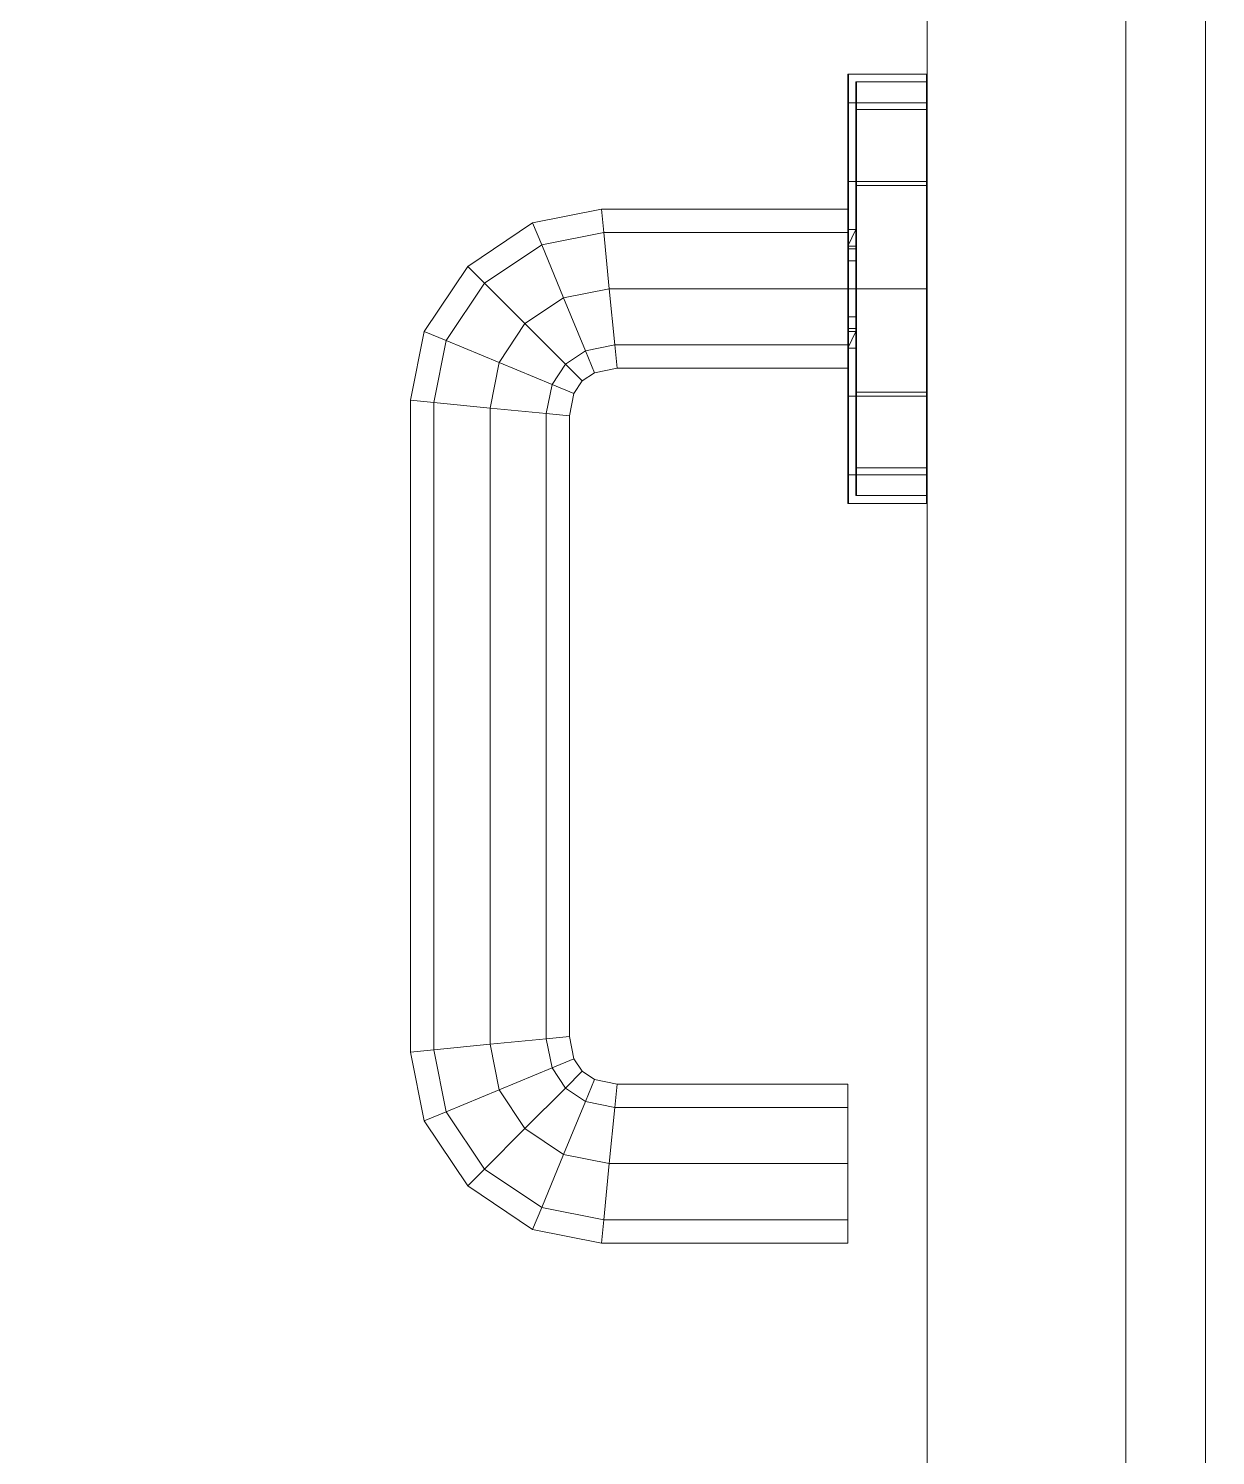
# Model space of a CAD drawing. Header units: metres. Extents: x 9 to 21.7, y 11.5 to 19.
# Drawn here: x 18.7931 to 18.9425, y 15.7494 to 15.9288 of the extents above; entities that cross this region are included whole.
import ezdxf

# ---------------------------------------------------------------- set-up
doc = ezdxf.new("R2010")
doc.units = ezdxf.units.M
doc.header["$MEASUREMENT"] = 0
doc.layers.add('Decken Roh', color=7, linetype='Continuous')
doc.layers.add('Wand Aussen', color=7, linetype='Continuous')

# ---------------------------------------------------------------- blocks, each defined once
blk = doc.blocks.new('Tür_952AFB1B-6518-3741-A8D3-DD4CF3D30BD1')
at = {"layer": 'Wand Aussen', "color": 254, "lineweight": 0, "true_color": 0xe6e6e6}
mesh = blk.add_polyface(dxfattribs=at)
corners = [(18.9312, 15.04111), (18.9412, 15.04111), (18.9412, 15.04111, 2.06), (18.9312, 15.04111, 2.06), (18.9412, 16.02611, 2.06), (18.9312, 16.02611, 2.06), (18.9412, 16.02611), (18.9312, 16.02611), (18.9412, 15.97611), (18.9312, 15.97611), (18.9412, 15.97611, 2.01), (18.9312, 15.97611, 2.01), (18.9412, 15.09111, 2.01), (18.9312, 15.09111, 2.01), (18.9412, 15.09111), (18.9312, 15.09111)]
mesh.append_faces([[corners[k] for k in face] for face in [(0, 1, 2, 3), (3, 2, 4, 5), (5, 4, 6, 7), (7, 6, 8, 9), (9, 8, 10, 11), (11, 10, 12, 13), (13, 12, 14, 15), (15, 14, 1, 0)]], dxfattribs={"color": 254})
mesh.append_faces([[corners[k] for k in face] for face in [(0, 13, 15)]], dxfattribs={"vtx0": -1, "color": 254})
mesh.append_faces([[corners[k] for k in face] for face in [(3, 13, 0), (1, 12, 2), (2, 12, 4)]], dxfattribs={"vtx0": -1, "vtx1": -1, "color": 254})
mesh.append_faces([[corners[k] for k in face] for face in [(5, 9, 11), (5, 11, 13), (10, 6, 4)]], dxfattribs={"vtx0": -1, "vtx2": -1, "color": 254})
mesh.append_faces([[corners[k] for k in face] for face in [(3, 5, 13), (12, 10, 4)]], dxfattribs={"vtx1": -1, "vtx2": -1, "color": 254})
mesh.append_faces([[corners[k] for k in face] for face in [(5, 7, 9), (10, 8, 6), (1, 14, 12)]], dxfattribs={"vtx2": -1, "color": 254})
mesh = blk.add_polyface(dxfattribs=at)
corners = [(18.6812, 15.09111), (18.9062, 15.09111), (18.9062, 15.09111, 2.01), (18.6812, 15.09111, 2.01), (18.9062, 15.97611, 2.01), (18.6812, 15.97611, 2.01), (18.9062, 15.97611), (18.6812, 15.97611), (18.9062, 15.93611), (18.6812, 15.93611), (18.9062, 15.93611, 1.97), (18.6812, 15.93611, 1.97), (18.9062, 15.53351, 1.97), (18.6812, 15.53351, 1.97), (18.9062, 15.44351, 1.97), (18.6812, 15.44351, 1.97), (18.9062, 15.13111, 1.97), (18.6812, 15.13111, 1.97), (18.9062, 15.13111), (18.6812, 15.13111)]
mesh.append_faces([[corners[k] for k in face] for face in [(0, 1, 2, 3), (3, 2, 4, 5), (5, 4, 6, 7), (7, 6, 8, 9), (9, 8, 10, 11), (11, 10, 12, 13), (13, 12, 14, 15), (15, 14, 16, 17), (17, 16, 18, 19), (19, 18, 1, 0)]], dxfattribs={"color": 254})
mesh.append_faces([[corners[k] for k in face] for face in [(0, 17, 19)]], dxfattribs={"vtx0": -1, "color": 254})
mesh.append_faces([[corners[k] for k in face] for face in [(3, 17, 0), (1, 16, 2), (2, 16, 4)]], dxfattribs={"vtx0": -1, "vtx1": -1, "color": 254})
mesh.append_faces([[corners[k] for k in face] for face in [(5, 11, 17), (16, 10, 4)]], dxfattribs={"vtx0": -1, "vtx1": -1, "vtx2": -1, "color": 254})
mesh.append_faces([[corners[k] for k in face] for face in [(5, 9, 11), (10, 6, 4)]], dxfattribs={"vtx0": -1, "vtx2": -1, "color": 254})
mesh.append_faces([[corners[k] for k in face] for face in [(3, 5, 17)]], dxfattribs={"vtx1": -1, "vtx2": -1, "color": 254})
mesh.append_faces([[corners[k] for k in face] for face in [(5, 7, 9), (10, 8, 6), (1, 18, 16)]], dxfattribs={"vtx2": -1, "color": 254})
mesh = blk.add_polyface(dxfattribs=at)
corners = [(18.9062, 15.09111), (18.9412, 15.09111), (18.9412, 15.09111, 2.01), (18.9062, 15.09111, 2.01), (18.9412, 15.97611, 2.01), (18.9062, 15.97611, 2.01), (18.9412, 15.97611), (18.9062, 15.97611), (18.9412, 15.95611), (18.9062, 15.95611), (18.9412, 15.95611, 1.99), (18.9062, 15.95611, 1.99), (18.9412, 15.51351, 1.99), (18.9062, 15.51351, 1.99), (18.9412, 15.46351, 1.99), (18.9062, 15.46351, 1.99), (18.9412, 15.11111, 1.99), (18.9062, 15.11111, 1.99), (18.9412, 15.11111), (18.9062, 15.11111)]
mesh.append_faces([[corners[k] for k in face] for face in [(0, 1, 2, 3), (3, 2, 4, 5), (5, 4, 6, 7), (7, 6, 8, 9), (9, 8, 10, 11), (11, 10, 12, 13), (13, 12, 14, 15), (15, 14, 16, 17), (17, 16, 18, 19), (19, 18, 1, 0)]], dxfattribs={"color": 254})
mesh.append_faces([[corners[k] for k in face] for face in [(0, 17, 19)]], dxfattribs={"vtx0": -1, "color": 254})
mesh.append_faces([[corners[k] for k in face] for face in [(3, 17, 0), (1, 16, 2), (2, 16, 4)]], dxfattribs={"vtx0": -1, "vtx1": -1, "color": 254})
mesh.append_faces([[corners[k] for k in face] for face in [(5, 11, 17), (16, 10, 4)]], dxfattribs={"vtx0": -1, "vtx1": -1, "vtx2": -1, "color": 254})
mesh.append_faces([[corners[k] for k in face] for face in [(5, 9, 11), (10, 6, 4)]], dxfattribs={"vtx0": -1, "vtx2": -1, "color": 254})
mesh.append_faces([[corners[k] for k in face] for face in [(3, 5, 17)]], dxfattribs={"vtx1": -1, "vtx2": -1, "color": 254})
mesh.append_faces([[corners[k] for k in face] for face in [(5, 7, 9), (10, 8, 6), (1, 18, 16)]], dxfattribs={"vtx2": -1, "color": 254})
mesh = blk.add_polyface(dxfattribs=at)
corners = [(18.9462, 15.11111), (18.9462, 15.95611), (18.9462, 15.95611, 1.99), (18.9462, 15.11111, 1.99), (18.9062, 15.95611), (18.9062, 15.11111), (18.9062, 15.11111, 1.99), (18.9062, 15.95611, 1.99)]
mesh.append_faces([[corners[k] for k in face] for face in [(0, 1, 2, 3), (4, 5, 6, 7), (1, 0, 5, 4), (0, 3, 6, 5), (3, 2, 7, 6), (2, 1, 4, 7)]], dxfattribs={"color": 254})
at = {"layer": 'Wand Aussen', "color": 23, "lineweight": 0, "true_color": 0xc2857c}
mesh = blk.add_polyface(dxfattribs=at)
corners = [(18.8962, 15.90961, 1.07338), (18.8962, 15.89611, 1.077), (18.8963, 15.89611, 1.077), (18.8963, 15.90961, 1.07338), (18.8962, 15.91949, 1.0635), (18.8963, 15.91949, 1.0635), (18.8962, 15.92311, 1.05), (18.8963, 15.92311, 1.05), (18.8962, 15.91949, 1.0365), (18.8963, 15.91949, 1.0365), (18.8962, 15.90961, 1.02662), (18.8963, 15.90961, 1.02662), (18.8962, 15.89611, 1.023), (18.8963, 15.89611, 1.023), (18.8962, 15.88261, 1.02662), (18.8963, 15.88261, 1.02662), (18.8962, 15.87273, 1.0365), (18.8963, 15.87273, 1.0365), (18.8962, 15.86911, 1.05), (18.8963, 15.86911, 1.05), (18.8962, 15.87273, 1.0635), (18.8963, 15.87273, 1.0635), (18.8962, 15.88261, 1.07338), (18.8963, 15.88261, 1.07338), (18.9061, 15.89611, 1.077), (18.9061, 15.90961, 1.07338), (18.9061, 15.91949, 1.0635), (18.9061, 15.92311, 1.05), (18.9061, 15.91949, 1.0365), (18.9061, 15.90961, 1.02662), (18.9061, 15.89611, 1.023), (18.9061, 15.88261, 1.02662), (18.9061, 15.87273, 1.0365), (18.9061, 15.86911, 1.05), (18.9061, 15.87273, 1.0635), (18.9061, 15.88261, 1.07338), (18.9062, 15.89611, 1.077), (18.9062, 15.90961, 1.07338), (18.9062, 15.91949, 1.0635), (18.9062, 15.92311, 1.05), (18.9062, 15.91949, 1.0365), (18.9062, 15.90961, 1.02662), (18.9062, 15.89611, 1.023), (18.9062, 15.88261, 1.02662), (18.9062, 15.87273, 1.0365), (18.9062, 15.86911, 1.05), (18.9062, 15.87273, 1.0635), (18.9062, 15.88261, 1.07338)]
mesh.append_faces([[corners[k] for k in face] for face in [(0, 1, 2, 3), (4, 0, 3, 5), (6, 4, 5, 7), (8, 6, 7, 9), (10, 8, 9, 11), (12, 10, 11, 13), (14, 12, 13, 15), (16, 14, 15, 17), (18, 16, 17, 19), (20, 18, 19, 21), (22, 20, 21, 23), (1, 22, 23, 2), (3, 2, 24, 25), (5, 3, 25, 26), (7, 5, 26, 27), (9, 7, 27, 28), (11, 9, 28, 29), (13, 11, 29, 30), (15, 13, 30, 31), (17, 15, 31, 32), (19, 17, 32, 33), (21, 19, 33, 34), (23, 21, 34, 35), (2, 23, 35, 24), (25, 24, 36, 37), (26, 25, 37, 38), (27, 26, 38, 39), (28, 27, 39, 40), (29, 28, 40, 41), (30, 29, 41, 42), (31, 30, 42, 43), (32, 31, 43, 44), (33, 32, 44, 45), (34, 33, 45, 46), (35, 34, 46, 47), (24, 35, 47, 36)]], dxfattribs={"color": 23})
mesh.append_faces([[corners[k] for k in face] for face in [(1, 18, 20, 22), (36, 39, 38, 37)]], dxfattribs={"vtx0": -1, "color": 23})
mesh.append_faces([[corners[k] for k in face] for face in [(1, 6, 8, 10), (1, 10, 12, 14), (1, 14, 16, 18), (36, 45, 44, 43), (36, 43, 42, 41), (36, 41, 40, 39)]], dxfattribs={"vtx0": -1, "vtx3": -1, "color": 23})
mesh.append_faces([[corners[k] for k in face] for face in [(1, 0, 4, 6), (36, 47, 46, 45)]], dxfattribs={"vtx3": -1, "color": 23})
mesh = blk.add_polyface(dxfattribs=at)
corners = [(18.8962, 15.88864, 0.95969), (18.8962, 15.89111, 0.9544), (18.8962, 15.89111, 0.95289), (18.8962, 15.87281, 0.96345), (18.8962, 15.88266, 0.9733), (18.8962, 15.88939, 0.96164), (18.8972, 15.88864, 0.95969), (18.8972, 15.89111, 0.9544), (18.8972, 15.89111, 0.95289), (18.8972, 15.89111, 0.95), (18.8972, 15.89111, 0.94711), (18.8972, 15.89111, 0.94134), (18.8972, 15.89111, 0.9375), (18.8962, 15.89111, 0.9375), (18.8962, 15.89111, 0.94134), (18.8962, 15.89111, 0.94711), (18.8962, 15.89111, 0.95), (18.8962, 15.86921, 0.95), (18.8962, 15.87273, 0.9635), (18.8962, 15.88261, 0.97338), (18.8962, 15.89073, 0.96514), (18.8962, 15.89611, 0.9769), (18.8962, 15.89611, 0.96743), (18.8972, 15.89073, 0.96514), (18.8972, 15.88939, 0.96164), (18.8972, 15.88316, 0.97243), (18.8972, 15.87368, 0.96295), (18.8972, 15.87021, 0.95), (18.8972, 15.87368, 0.93705), (18.8972, 15.88316, 0.92757), (18.8972, 15.89611, 0.9325), (18.8972, 15.89257, 0.93396), (18.8972, 15.89611, 0.9241), (18.8962, 15.89257, 0.93396), (18.8962, 15.89611, 0.9325), (18.8962, 15.89611, 0.9231), (18.8962, 15.88266, 0.9267), (18.8962, 15.87281, 0.93655), (18.8962, 15.86911, 0.95), (18.8963, 15.87273, 0.9635), (18.8963, 15.88261, 0.97338), (18.8962, 15.89611, 0.977), (18.8962, 15.90148, 0.96514), (18.8962, 15.90956, 0.9733), (18.8962, 15.90283, 0.96164), (18.8972, 15.89611, 0.96743), (18.8972, 15.89611, 0.9759), (18.8972, 15.88311, 0.97252), (18.8972, 15.87359, 0.963), (18.8972, 15.87011, 0.95), (18.8972, 15.87359, 0.937), (18.8972, 15.88311, 0.92748), (18.8972, 15.89611, 0.924), (18.8972, 15.90111, 0.94134), (18.8972, 15.90111, 0.9375), (18.8972, 15.89964, 0.93396), (18.8972, 15.90906, 0.92757), (18.8962, 15.89964, 0.93396), (18.8962, 15.90111, 0.9375), (18.8962, 15.90111, 0.94134), (18.8962, 15.90956, 0.9267), (18.8962, 15.89611, 0.923), (18.8962, 15.88261, 0.92662), (18.8962, 15.87273, 0.9365), (18.8963, 15.86911, 0.95), (18.9061, 15.87273, 0.9635), (18.9061, 15.88261, 0.97338), (18.8963, 15.89611, 0.977), (18.8962, 15.90961, 0.97338), (18.8972, 15.90148, 0.96514), (18.8962, 15.90358, 0.95969), (18.8962, 15.9194, 0.96345), (18.8962, 15.90111, 0.95289), (18.8962, 15.90111, 0.9544), (18.8972, 15.90358, 0.95969), (18.8972, 15.90283, 0.96164), (18.8972, 15.90906, 0.97243), (18.8972, 15.89611, 0.976), (18.8973, 15.88311, 0.97252), (18.8973, 15.87359, 0.963), (18.8973, 15.87011, 0.95), (18.8973, 15.87359, 0.937), (18.8973, 15.88311, 0.92748), (18.8973, 15.89611, 0.924), (18.8972, 15.90911, 0.92748), (18.8972, 15.90111, 0.9544), (18.8962, 15.90111, 0.95), (18.8962, 15.90111, 0.94711), (18.8972, 15.90111, 0.94711), (18.8972, 15.90111, 0.95), (18.8972, 15.90111, 0.95289), (18.8972, 15.91854, 0.93705), (18.8962, 15.9194, 0.93655), (18.8962, 15.90961, 0.92662), (18.8963, 15.89611, 0.923), (18.8963, 15.88261, 0.92662), (18.8963, 15.87273, 0.9365), (18.9061, 15.86911, 0.95), (18.9062, 15.87273, 0.9635), (18.9062, 15.88261, 0.97338), (18.9061, 15.89611, 0.977), (18.8963, 15.90961, 0.97338), (18.8962, 15.91949, 0.9635), (18.8962, 15.92301, 0.95), (18.8972, 15.91854, 0.96295), (18.8972, 15.90911, 0.97252), (18.8973, 15.89611, 0.976), (18.9061, 15.88311, 0.97252), (18.9061, 15.87359, 0.963), (18.9061, 15.87011, 0.95), (18.9061, 15.87359, 0.937), (18.9061, 15.88311, 0.92748), (18.9061, 15.89611, 0.924), (18.8973, 15.90911, 0.92748), (18.8972, 15.91863, 0.937), (18.8972, 15.92201, 0.95), (18.8962, 15.91949, 0.9365), (18.8963, 15.90961, 0.92662), (18.9061, 15.89611, 0.923), (18.9061, 15.88261, 0.92662), (18.9061, 15.87273, 0.9365), (18.9062, 15.86911, 0.95), (18.9062, 15.87281, 0.96345), (18.9062, 15.88266, 0.9733), (18.9062, 15.89611, 0.977), (18.9061, 15.90961, 0.97338), (18.8963, 15.91949, 0.9635), (18.8962, 15.92311, 0.95), (18.8972, 15.91863, 0.963), (18.8973, 15.90911, 0.97252), (18.9061, 15.89611, 0.976), (18.9062, 15.88311, 0.97252), (18.9062, 15.87359, 0.963), (18.9062, 15.87011, 0.95), (18.9062, 15.87359, 0.937), (18.9062, 15.88311, 0.92748), (18.9062, 15.89611, 0.924), (18.9061, 15.90911, 0.92748), (18.8973, 15.91863, 0.937), (18.8972, 15.92211, 0.95), (18.8963, 15.91949, 0.9365), (18.9061, 15.90961, 0.92662), (18.9062, 15.89611, 0.923), (18.9062, 15.88261, 0.92662), (18.9062, 15.87273, 0.9365), (18.9062, 15.86921, 0.95), (18.9062, 15.87351, 0.96305), (18.9062, 15.88306, 0.9726), (18.9062, 15.89611, 0.9769), (18.9062, 15.90961, 0.97338), (18.9061, 15.91949, 0.9635), (18.8963, 15.92311, 0.95), (18.8973, 15.91863, 0.963), (18.9061, 15.90911, 0.97252), (18.9062, 15.89611, 0.976), (18.9062, 15.87001, 0.95), (18.9062, 15.87351, 0.93695), (18.9062, 15.88306, 0.9274), (18.9062, 15.89611, 0.9239), (18.9062, 15.90911, 0.92748), (18.9061, 15.91863, 0.937), (18.8973, 15.92211, 0.95), (18.9061, 15.91949, 0.9365), (18.9062, 15.90961, 0.92662), (18.9062, 15.89611, 0.9231), (18.9062, 15.88266, 0.9267), (18.9062, 15.87281, 0.93655), (18.9062, 15.89611, 0.9761), (18.9062, 15.90956, 0.9733), (18.9062, 15.91949, 0.9635), (18.9061, 15.92311, 0.95), (18.9061, 15.91863, 0.963), (18.9062, 15.90911, 0.97252), (18.9062, 15.90916, 0.9274), (18.9062, 15.91863, 0.937), (18.9061, 15.92211, 0.95), (18.9062, 15.91949, 0.9365), (18.9062, 15.90956, 0.9267), (18.9062, 15.90916, 0.9726), (18.9062, 15.9194, 0.96345), (18.9062, 15.92311, 0.95), (18.9062, 15.91863, 0.963), (18.9062, 15.91871, 0.93695), (18.9062, 15.92211, 0.95), (18.9062, 15.9194, 0.93655), (18.9062, 15.91871, 0.96305), (18.9062, 15.92301, 0.95), (18.9062, 15.92221, 0.95)]
mesh.append_faces([[corners[k] for k in face] for face in [(1, 0, 6, 7), (17, 3, 2, 16), (4, 3, 18, 19), (26, 27, 9, 8), (27, 28, 10, 9), (28, 29, 11, 10), (12, 31, 33, 13), (36, 37, 15, 14), (37, 17, 16, 15), (3, 17, 38, 18), (19, 18, 39, 40), (21, 4, 19, 41), (20, 22, 45, 23), (47, 48, 26, 25), (48, 49, 27, 26), (49, 50, 28, 27), (50, 51, 29, 28), (31, 30, 34, 33), (51, 52, 32, 29), (36, 35, 61, 62), (37, 36, 62, 63), (17, 37, 63, 38), (18, 38, 64, 39), (40, 39, 65, 66), (41, 19, 40, 67), (43, 21, 41, 68), (22, 42, 69, 45), (77, 47, 25, 46), (78, 79, 48, 47), (79, 80, 49, 48), (80, 81, 50, 49), (81, 82, 51, 50), (30, 55, 57, 34), (82, 83, 52, 51), (52, 84, 56, 32), (55, 54, 58, 57), (56, 91, 88, 53), (92, 60, 59, 87), (35, 60, 93, 61), (62, 61, 94, 95), (63, 62, 95, 96), (38, 63, 96, 64), (39, 64, 97, 65), (66, 65, 98, 99), (67, 40, 66, 100), (68, 41, 67, 101), (71, 43, 68, 102), (71, 103, 86, 72), (70, 73, 85, 74), (105, 77, 46, 76), (106, 78, 47, 77), (107, 108, 79, 78), (108, 109, 80, 79), (109, 110, 81, 80), (110, 111, 82, 81), (111, 112, 83, 82), (83, 113, 84, 52), (84, 114, 91, 56), (103, 92, 87, 86), (91, 115, 89, 88), (115, 104, 90, 89), (60, 92, 116, 93), (61, 93, 117, 94), (95, 94, 118, 119), (96, 95, 119, 120), (64, 96, 120, 97), (65, 97, 121, 98), (99, 98, 122, 123), (100, 66, 99, 124), (101, 67, 100, 125), (102, 68, 101, 126), (103, 71, 102, 127), (128, 105, 76, 104), (129, 106, 77, 105), (130, 107, 78, 106), (131, 132, 108, 107), (132, 133, 109, 108), (133, 134, 110, 109), (134, 135, 111, 110), (135, 136, 112, 111), (112, 137, 113, 83), (113, 138, 114, 84), (114, 139, 115, 91), (92, 103, 127, 116), (139, 128, 104, 115), (93, 116, 140, 117), (94, 117, 141, 118), (119, 118, 142, 143), (120, 119, 143, 144), (97, 120, 144, 121), (98, 121, 145, 122), (123, 122, 146, 147), (124, 99, 123, 148), (125, 100, 124, 149), (126, 101, 125, 150), (127, 102, 126, 151), (152, 129, 105, 128), (153, 130, 106, 129), (154, 131, 107, 130), (147, 146, 132, 131), (146, 155, 133, 132), (155, 156, 134, 133), (156, 157, 135, 134), (157, 158, 136, 135), (136, 159, 137, 112), (137, 160, 138, 113), (138, 161, 139, 114), (116, 127, 151, 140), (161, 152, 128, 139), (117, 140, 162, 141), (118, 141, 163, 142), (143, 142, 164, 165), (144, 143, 165, 166), (121, 144, 166, 145), (122, 145, 155, 146), (148, 123, 147, 167), (149, 124, 148, 168), (150, 125, 149, 169), (151, 126, 150, 170), (171, 153, 129, 152), (172, 154, 130, 153), (167, 147, 131, 154), (145, 166, 156, 155), (166, 165, 157, 156), (165, 164, 158, 157), (158, 173, 159, 136), (159, 174, 160, 137), (160, 175, 161, 138), (140, 151, 170, 162), (175, 171, 152, 161), (141, 162, 176, 163), (142, 163, 177, 164), (168, 148, 167, 178), (169, 149, 168, 179), (170, 150, 169, 180), (181, 172, 153, 171), (178, 167, 154, 172), (164, 177, 173, 158), (173, 182, 174, 159), (174, 183, 175, 160), (162, 170, 180, 176), (183, 181, 171, 175), (163, 176, 184, 177), (179, 168, 178, 185), (180, 169, 179, 186), (185, 178, 172, 181), (177, 184, 182, 173), (182, 187, 183, 174), (176, 180, 186, 184), (187, 185, 181, 183), (186, 179, 185, 187), (184, 186, 187, 182)]], dxfattribs={"color": 23})
mesh.append_faces([[corners[k] for k in face] for face in [(1, 15, 16, 2), (4, 20, 5), (0, 23, 24, 6), (29, 12, 11), (21, 42, 22), (32, 55, 30), (42, 74, 75, 69), (85, 88, 89, 90), (90, 74, 85)]], dxfattribs={"vtx0": -1, "color": 23})
mesh.append_faces([[corners[k] for k in face] for face in [(36, 13, 35), (25, 23, 46), (35, 57, 60), (72, 70, 71), (46, 69, 76)]], dxfattribs={"vtx0": -1, "vtx1": -1, "color": 23})
mesh.append_faces([[corners[k] for k in face] for face in [(4, 0, 2), (8, 6, 25)]], dxfattribs={"vtx0": -1, "vtx1": -1, "vtx2": -1, "color": 23})
mesh.append_faces([[corners[k] for k in face] for face in [(32, 31, 12), (56, 54, 55), (70, 43, 71)]], dxfattribs={"vtx0": -1, "vtx2": -1, "color": 23})
mesh.append_faces([[corners[k] for k in face] for face in [(1, 9, 10, 11), (1, 11, 12, 13), (1, 13, 14, 15), (85, 86, 87, 59), (85, 59, 58, 54), (85, 54, 53, 88)]], dxfattribs={"vtx0": -1, "vtx3": -1, "color": 23})
mesh.append_faces([[corners[k] for k in face] for face in [(3, 4, 2), (26, 8, 25), (34, 57, 35), (44, 43, 70), (73, 70, 72), (45, 69, 46), (75, 74, 76)]], dxfattribs={"vtx1": -1, "color": 23})
mesh.append_faces([[corners[k] for k in face] for face in [(4, 21, 20), (29, 32, 12), (13, 33, 35), (21, 43, 42), (32, 56, 55), (57, 58, 60), (104, 76, 74), (90, 104, 74)]], dxfattribs={"vtx1": -1, "vtx2": -1, "color": 23})
mesh.append_faces([[corners[k] for k in face] for face in [(0, 1, 2), (4, 5, 0), (21, 22, 20), (8, 7, 6), (6, 24, 25), (32, 30, 31), (33, 34, 35), (36, 14, 13), (43, 44, 42), (23, 45, 46), (25, 24, 23), (56, 53, 54), (58, 59, 60), (69, 75, 76)]], dxfattribs={"vtx2": -1, "color": 23})
mesh.append_faces([[corners[k] for k in face] for face in [(1, 7, 8, 9), (0, 5, 20, 23), (42, 44, 70, 74), (85, 73, 72, 86)]], dxfattribs={"vtx3": -1, "color": 23})
mesh = blk.add_polyface(dxfattribs=at)
corners = [(18.8962, 15.90611, 1.05), (18.8962, 15.90318, 1.04293), (18.86551, 15.90318, 1.04293), (18.86522, 15.90611, 1.05), (18.8962, 15.89611, 1.04), (18.8662, 15.89611, 1.04), (18.8962, 15.88904, 1.04293), (18.8669, 15.88904, 1.04293), (18.8962, 15.88611, 1.05), (18.86719, 15.88611, 1.05), (18.8962, 15.88904, 1.05707), (18.8669, 15.88904, 1.05707), (18.8962, 15.89611, 1.06), (18.8662, 15.89611, 1.06), (18.8962, 15.90318, 1.05707), (18.86551, 15.90318, 1.05707), (18.8577, 15.90163, 1.04293), (18.85656, 15.90439, 1.05), (18.86046, 15.89497, 1.04), (18.86322, 15.88831, 1.04293), (18.86436, 15.88555, 1.05), (18.86322, 15.88831, 1.05707), (18.86046, 15.89497, 1.06), (18.8577, 15.90163, 1.05707), (18.8505, 15.89681, 1.04293), (18.84839, 15.89892, 1.05), (18.8556, 15.89172, 1.04), (18.86069, 15.88662, 1.04293), (18.86281, 15.88451, 1.05), (18.86069, 15.88662, 1.05707), (18.8556, 15.89172, 1.06), (18.8505, 15.89681, 1.05707), (18.84568, 15.88961, 1.04293), (18.84292, 15.89075, 1.05), (18.85234, 15.88685, 1.04), (18.859, 15.88409, 1.04293), (18.86176, 15.88295, 1.05), (18.859, 15.88409, 1.05707), (18.85234, 15.88685, 1.06), (18.84568, 15.88961, 1.05707), (18.84413, 15.88181, 1.04293), (18.8412, 15.88209, 1.05), (18.8512, 15.88111, 1.04), (18.85827, 15.88041, 1.04293), (18.8612, 15.88012, 1.05), (18.85827, 15.88041, 1.05707), (18.8512, 15.88111, 1.06), (18.84413, 15.88181, 1.05707), (18.84413, 15.80041, 1.04293), (18.8412, 15.80012, 1.05), (18.8512, 15.80111, 1.04), (18.85827, 15.80181, 1.04293), (18.8612, 15.80209, 1.05), (18.85827, 15.80181, 1.05707), (18.8512, 15.80111, 1.06), (18.84413, 15.80041, 1.05707), (18.84568, 15.79261, 1.04293), (18.84292, 15.79147, 1.05), (18.85234, 15.79537, 1.04), (18.859, 15.79813, 1.04293), (18.86176, 15.79927, 1.05), (18.859, 15.79813, 1.05707), (18.85234, 15.79537, 1.06), (18.84568, 15.79261, 1.05707), (18.8505, 15.7854, 1.04293), (18.84839, 15.78329, 1.05), (18.8556, 15.7905, 1.04), (18.86069, 15.7956, 1.04293), (18.86281, 15.79771, 1.05), (18.86069, 15.7956, 1.05707), (18.8556, 15.7905, 1.06), (18.8505, 15.7854, 1.05707), (18.8577, 15.78059, 1.04293), (18.85656, 15.77783, 1.05), (18.86046, 15.78725, 1.04), (18.86322, 15.79391, 1.04293), (18.86436, 15.79667, 1.05), (18.86322, 15.79391, 1.05707), (18.86046, 15.78725, 1.06), (18.8577, 15.78059, 1.05707), (18.86551, 15.77904, 1.04293), (18.86522, 15.77611, 1.05), (18.8662, 15.78611, 1.04), (18.8669, 15.79318, 1.04293), (18.86719, 15.79611, 1.05), (18.8669, 15.79318, 1.05707), (18.8662, 15.78611, 1.06), (18.86551, 15.77904, 1.05707), (18.8962, 15.77904, 1.04293), (18.8962, 15.77611, 1.05), (18.8962, 15.78611, 1.04), (18.8962, 15.79318, 1.04293), (18.8962, 15.79611, 1.05), (18.8962, 15.79318, 1.05707), (18.8962, 15.78611, 1.06), (18.8962, 15.77904, 1.05707)]
mesh.append_faces([[corners[k] for k in face] for face in [(0, 1, 2, 3), (1, 4, 5, 2), (4, 6, 7, 5), (6, 8, 9, 7), (8, 10, 11, 9), (10, 12, 13, 11), (12, 14, 15, 13), (14, 0, 3, 15), (3, 2, 16, 17), (2, 5, 18, 16), (5, 7, 19, 18), (7, 9, 20, 19), (9, 11, 21, 20), (11, 13, 22, 21), (13, 15, 23, 22), (15, 3, 17, 23), (17, 16, 24, 25), (16, 18, 26, 24), (18, 19, 27, 26), (19, 20, 28, 27), (20, 21, 29, 28), (21, 22, 30, 29), (22, 23, 31, 30), (23, 17, 25, 31), (25, 24, 32, 33), (24, 26, 34, 32), (26, 27, 35, 34), (27, 28, 36, 35), (28, 29, 37, 36), (29, 30, 38, 37), (30, 31, 39, 38), (31, 25, 33, 39), (33, 32, 40, 41), (32, 34, 42, 40), (34, 35, 43, 42), (35, 36, 44, 43), (36, 37, 45, 44), (37, 38, 46, 45), (38, 39, 47, 46), (39, 33, 41, 47), (41, 40, 48, 49), (40, 42, 50, 48), (42, 43, 51, 50), (43, 44, 52, 51), (44, 45, 53, 52), (45, 46, 54, 53), (46, 47, 55, 54), (47, 41, 49, 55), (49, 48, 56, 57), (48, 50, 58, 56), (50, 51, 59, 58), (51, 52, 60, 59), (52, 53, 61, 60), (53, 54, 62, 61), (54, 55, 63, 62), (55, 49, 57, 63), (57, 56, 64, 65), (56, 58, 66, 64), (58, 59, 67, 66), (59, 60, 68, 67), (60, 61, 69, 68), (61, 62, 70, 69), (62, 63, 71, 70), (63, 57, 65, 71), (65, 64, 72, 73), (64, 66, 74, 72), (66, 67, 75, 74), (67, 68, 76, 75), (68, 69, 77, 76), (69, 70, 78, 77), (70, 71, 79, 78), (71, 65, 73, 79), (73, 72, 80, 81), (72, 74, 82, 80), (74, 75, 83, 82), (75, 76, 84, 83), (76, 77, 85, 84), (77, 78, 86, 85), (78, 79, 87, 86), (79, 73, 81, 87), (81, 80, 88, 89), (80, 82, 90, 88), (82, 83, 91, 90), (83, 84, 92, 91), (84, 85, 93, 92), (85, 86, 94, 93), (86, 87, 95, 94), (87, 81, 89, 95)]], dxfattribs={"color": 23})
mesh.append_faces([[corners[k] for k in face] for face in [(89, 93, 94, 95)]], dxfattribs={"vtx0": -1, "color": 23})
mesh.append_faces([[corners[k] for k in face] for face in [(89, 91, 92, 93)]], dxfattribs={"vtx0": -1, "vtx3": -1, "color": 23})
mesh.append_faces([[corners[k] for k in face] for face in [(89, 88, 90, 91)]], dxfattribs={"vtx3": -1, "color": 23})
blk = doc.blocks.new('Wand_1AB90472-4AAB-8742-9C8F-1545B14A8DD3', base_point=(18.6912, 19.00176))
at = {"layer": 'Wand Aussen', "color": 253, "lineweight": 0, "true_color": 0xa8a99e}
mesh = blk.add_polyface(dxfattribs=at)
corners = [(18.9312, 15.09111), (18.9312, 15.09111, 2.01), (18.9312, 15.97611, 2.01), (18.9312, 15.97611), (18.9312, 18.76176), (18.9312, 18.76176, 2.5), (18.9312, 14.50176, 2.5), (18.9312, 14.50176), (18.6912, 15.09111), (18.6912, 15.09111, 2.01), (18.6912, 15.97611, 2.01), (18.6912, 15.97611), (18.6912, 18.76176), (18.6912, 18.76176, 2.5), (18.6912, 14.50176, 2.5), (18.6912, 14.50176)]
mesh.append_faces([[corners[k] for k in face] for face in [(1, 0, 8, 9), (2, 1, 9, 10), (3, 2, 10, 11), (3, 11, 12, 4), (12, 13, 5, 4), (5, 13, 14, 6), (6, 14, 15, 7), (8, 0, 7, 15)]], dxfattribs={"color": 253})
mesh.append_faces([[corners[k] for k in face] for face in [(4, 2, 3), (15, 9, 8)]], dxfattribs={"vtx0": -1, "color": 253})
mesh.append_faces([[corners[k] for k in face] for face in [(7, 1, 6), (12, 10, 13)]], dxfattribs={"vtx0": -1, "vtx1": -1, "color": 253})
mesh.append_faces([[corners[k] for k in face] for face in [(1, 5, 6), (10, 14, 13)]], dxfattribs={"vtx0": -1, "vtx2": -1, "color": 253})
mesh.append_faces([[corners[k] for k in face] for face in [(0, 1, 7), (11, 10, 12)]], dxfattribs={"vtx1": -1, "color": 253})
mesh.append_faces([[corners[k] for k in face] for face in [(1, 2, 5), (4, 5, 2), (10, 9, 14), (15, 14, 9)]], dxfattribs={"vtx1": -1, "vtx2": -1, "color": 253})
blk = doc.blocks.new('Decke_184DDD20-6C3E-E545-BDAB-9126F6032FE1', base_point=(8.9912, 19.00176))
at = {"layer": 'Decken Roh', "color": 253, "lineweight": 0, "true_color": 0xa8a99e}
mesh = blk.add_polyface(dxfattribs=at)
corners = [(21.6912, 11.50176, -0.1), (21.6912, 19.00176, -0.1), (21.6912, 19.00176, -0.06), (21.6912, 11.50176, -0.06), (21.6912, 11.50176, -0.3), (21.6912, 19.00176, -0.3), (8.9912, 19.00176, -0.1), (8.9912, 19.00176, -0.06), (21.6912, 19.00176), (21.6912, 11.50176), (8.9912, 11.50176, -0.1), (8.9912, 11.50176, -0.06), (8.9912, 11.50176, -0.3), (8.9912, 19.00176, -0.3), (8.9912, 19.00176), (8.9912, 11.50176)]
mesh.append_faces([[corners[k] for k in face] for face in [(0, 1, 2, 3), (1, 6, 7, 2), (10, 0, 3, 11), (6, 10, 11, 7)]], dxfattribs={"color": 2})
mesh.append_faces([[corners[k] for k in face] for face in [(3, 2, 8, 9), (2, 7, 14, 8), (8, 14, 15, 9), (11, 3, 9, 15), (7, 11, 15, 14)]], dxfattribs={"color": 8})
mesh.append_faces([[corners[k] for k in face] for face in [(1, 0, 4, 5), (0, 10, 12, 4), (12, 13, 5, 4), (6, 1, 5, 13), (10, 6, 13, 12)]], dxfattribs={"color": 253})
blk = doc.blocks.new('Decke_2B239743-7579-A04A-9CF8-B71A60B658FD', base_point=(8.9912, 19.00176))
at = {"layer": 'Decken Roh', "color": 253, "lineweight": 0, "true_color": 0xa8a99e}
mesh = blk.add_polyface(dxfattribs=at)
corners = [(21.6912, 11.50176, 2.7), (21.6912, 19.00176, 2.7), (21.6912, 19.00176, 2.9), (21.6912, 11.50176, 2.9), (21.6912, 11.50176, 2.5), (21.6912, 19.00176, 2.5), (8.9912, 19.00176, 2.7), (8.9912, 19.00176, 2.9), (21.6912, 19.00176, 2.95), (21.6912, 11.50176, 2.95), (8.9912, 11.50176, 2.7), (8.9912, 11.50176, 2.9), (8.9912, 11.50176, 2.5), (8.9912, 19.00176, 2.5), (8.9912, 19.00176, 2.95), (21.6912, 19.00176, 2.98), (21.6912, 11.50176, 2.98), (8.9912, 11.50176, 2.95), (8.9912, 19.00176, 2.98), (8.9912, 11.50176, 2.98)]
mesh.append_faces([[corners[k] for k in face] for face in [(0, 1, 2, 3), (1, 6, 7, 2), (10, 0, 3, 11), (6, 10, 11, 7)]], dxfattribs={"color": 2})
mesh.append_faces([[corners[k] for k in face] for face in [(3, 2, 8, 9), (2, 7, 14, 8), (11, 3, 9, 17), (7, 11, 17, 14)]], dxfattribs={"color": 7})
mesh.append_faces([[corners[k] for k in face] for face in [(1, 0, 4, 5), (0, 10, 12, 4), (12, 13, 5, 4), (6, 1, 5, 13), (10, 6, 13, 12)]], dxfattribs={"color": 253})
mesh.append_faces([[corners[k] for k in face] for face in [(9, 8, 15, 16), (8, 14, 18, 15), (15, 18, 19, 16), (17, 9, 16, 19), (14, 17, 19, 18)]], dxfattribs={"color": 254})

msp = doc.modelspace()

# ---------------------------------------------------------------- block references
at = {"layer": 'Decken Roh', "linetype": 'Continuous'}
for name in ['Decke_184DDD20-6C3E-E545-BDAB-9126F6032FE1', 'Decke_2B239743-7579-A04A-9CF8-B71A60B658FD']:
    msp.add_blockref(name, (8.9912, 19.00176), dxfattribs=at)
at = {"layer": 'Wand Aussen'}
msp.add_blockref('Wand_1AB90472-4AAB-8742-9C8F-1545B14A8DD3', (18.6912, 19.00176), dxfattribs=at)
at = {"layer": 'Wand Aussen', "linetype": 'Continuous'}
msp.add_blockref('Tür_952AFB1B-6518-3741-A8D3-DD4CF3D30BD1', (0, 0), dxfattribs=at)

doc.saveas('drawing.dxf')
